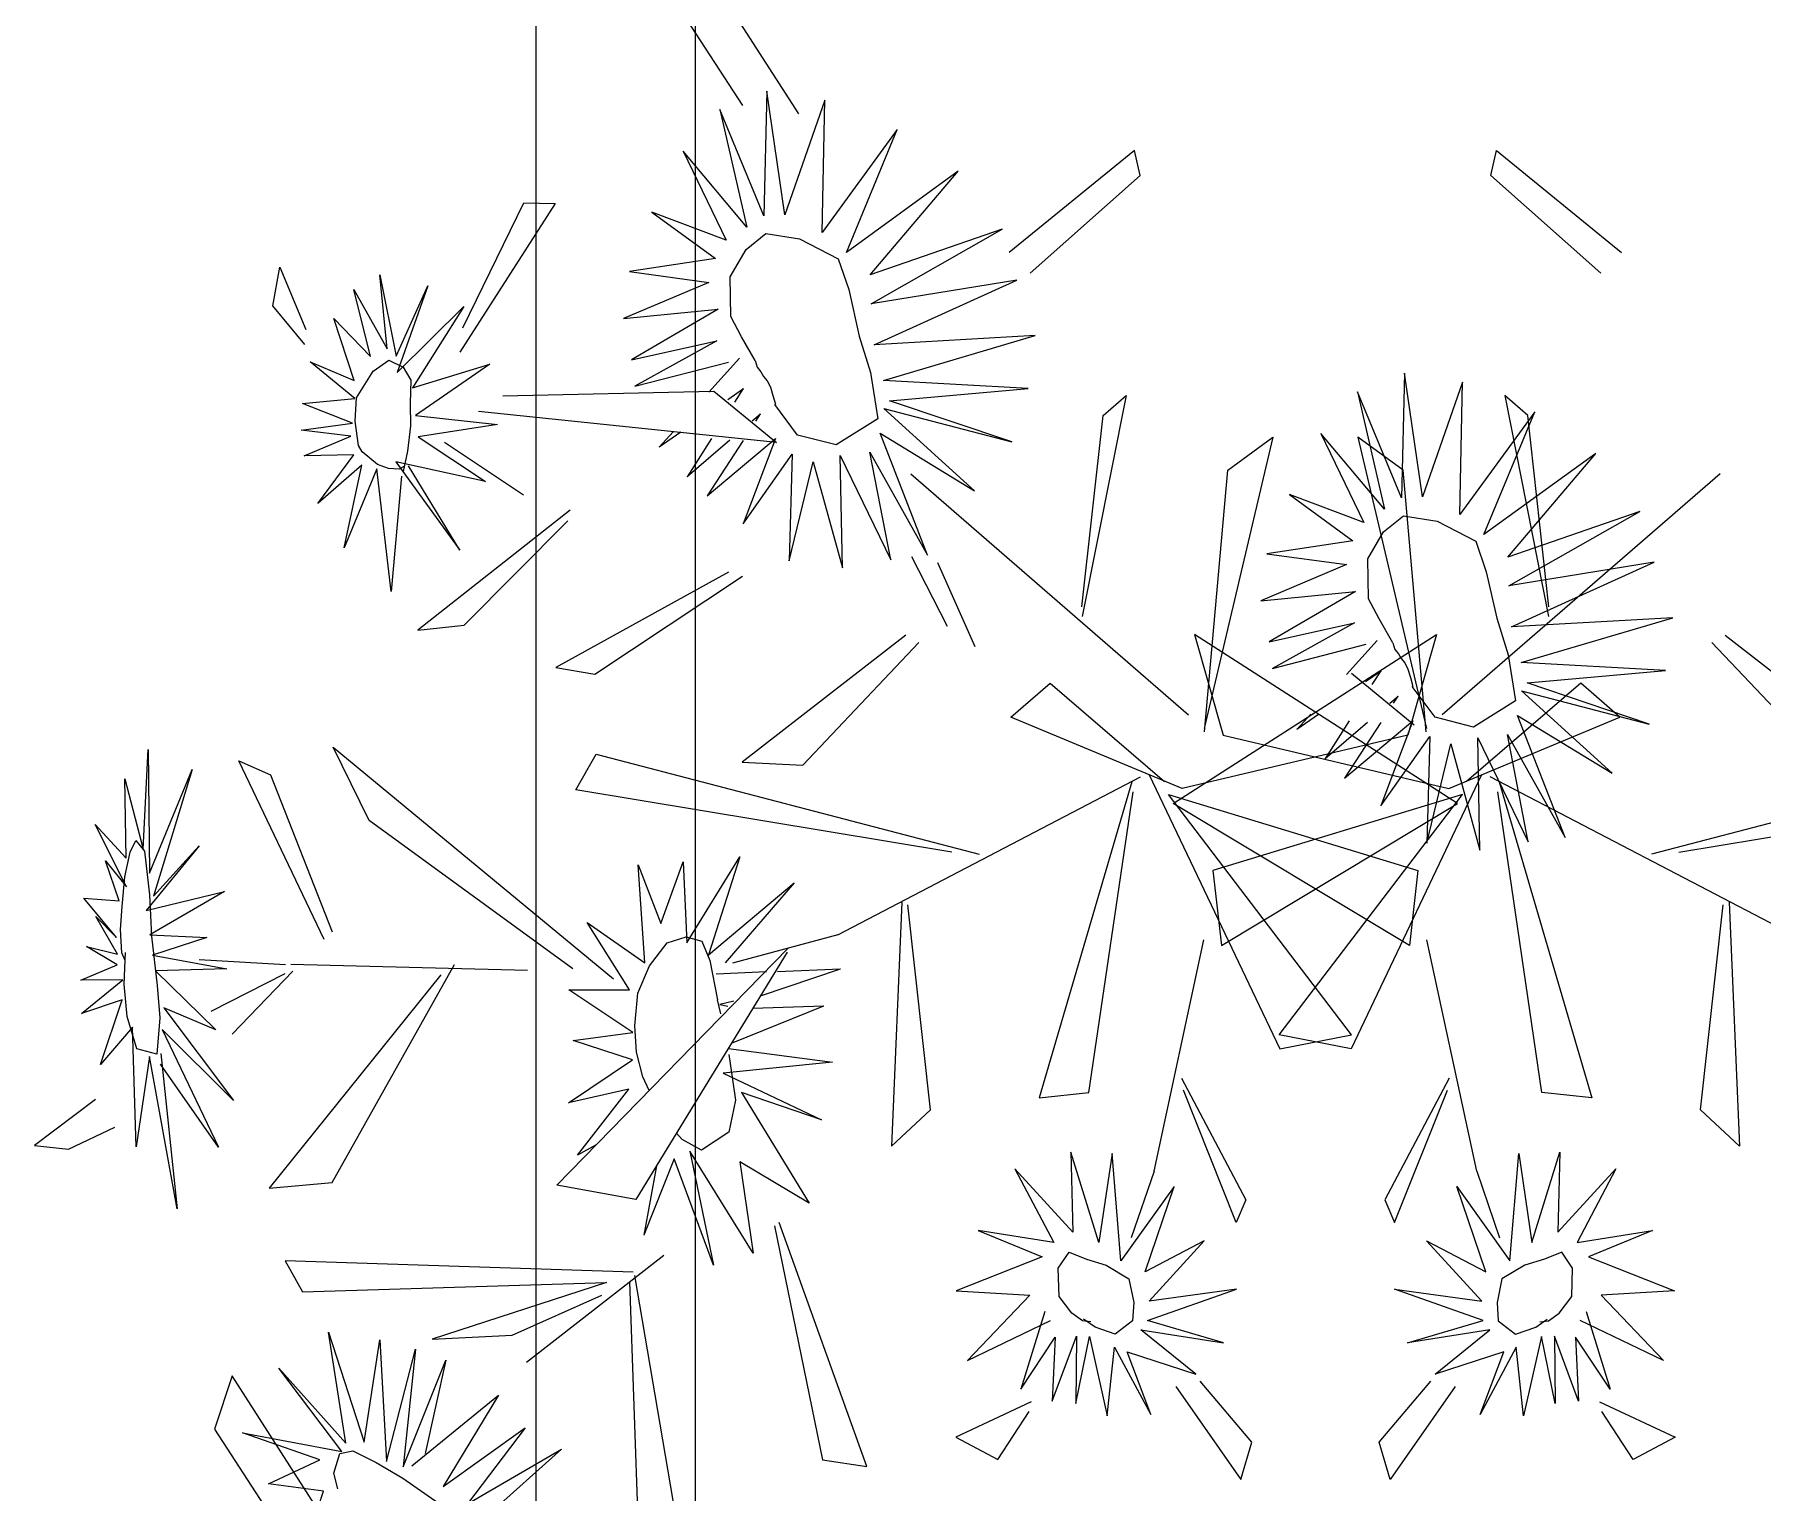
# Model space of a CAD drawing. Header units: inches. Extents: x -422522 to 22891, y -2973 to 414515.
# Drawn here: x 19909.09 to 19939.16, y 4474.74 to 4500.09 of the extents above; entities that cross this region are included whole.
import ezdxf

# ---------------------------------------------------------------- set-up
doc = ezdxf.new("R2010")
doc.units = ezdxf.units.IN
doc.header["$MEASUREMENT"] = 0
doc.layers.add('ARREDAMENTO', color=8, linetype='Continuous', lineweight=13)

msp = doc.modelspace()

# ---------------------------------------------------------------- linework, layer by layer
at = {"layer": 'ARREDAMENTO', "linetype": 'Continuous'}
for p, q in [((19922.38954, 4498.71359), (19920.27741, 4502.00326)), ((19919.9706, 4501.07648), (19921.40964, 4498.86033)), ((19921.83449, 4499.11029), (19921.7841, 4496.9428)), ((19922.14693, 4496.95917), (19921.83449, 4499.11029)), ((19921.01464, 4498.78868), (19921.48641, 4496.74381)), ((19921.7841, 4496.9428), (19921.01464, 4498.78868)), ((19922.84423, 4498.95408), (19922.14693, 4496.95917)), ((19922.79707, 4496.65196), (19922.84423, 4498.95408)), ((19924.10013, 4498.44173), (19922.79707, 4496.65196)), ((19923.21733, 4496.30344), (19924.10013, 4498.44173)), ((19920.37902, 4498.06508), (19921.12538, 4496.51643)), ((19921.48641, 4496.74381), (19920.37902, 4498.06508)), ((19928.22841, 4498.07596), (19926.05039, 4496.30037)), ((19928.32746, 4497.64384), (19928.22841, 4498.07596)), ((19934.42991, 4497.64384), (19934.52896, 4498.07596)), ((19934.52896, 4498.07596), (19936.70699, 4496.30037)), ((19925.16148, 4497.71489), (19923.21733, 4496.30344)), ((19923.63353, 4495.91351), (19925.16148, 4497.71489)), ((19926.41321, 4495.94154), (19928.32746, 4497.64384)), ((19936.34416, 4495.94154), (19934.42991, 4497.64384)), ((19918.14855, 4497.15328), (19916.49213, 4494.568)), ((19916.54644, 4494.99439), (19917.60879, 4497.16415)), ((19917.60879, 4497.16415), (19918.14855, 4497.15328)), ((19919.83513, 4497.00268), (19920.93897, 4496.19706)), ((19921.12538, 4496.51643), (19919.83513, 4497.00268)), ((19925.93142, 4496.7075), (19923.63353, 4495.91351)), ((19923.65072, 4495.41069), (19925.93142, 4496.7075)), ((19913.23978, 4495.37696), (19913.36238, 4496.04903)), ((19913.36238, 4496.04903), (19913.8107, 4494.96391)), ((19920.93897, 4496.19706), (19919.4419, 4495.96947)), ((19915.10193, 4495.91488), (19915.38417, 4494.49782)), ((19915.22897, 4494.62446), (19915.10193, 4495.91488)), ((19915.38417, 4494.49782), (19915.93501, 4495.72376)), ((19915.93501, 4495.72376), (19915.40052, 4494.21741)), ((19920.82542, 4495.78366), (19919.33785, 4495.15233)), ((19919.4419, 4495.96947), (19920.82542, 4495.78366)), ((19926.18203, 4495.82392), (19923.65072, 4495.41069)), ((19923.69868, 4494.69898), (19926.18203, 4495.82392)), ((19914.64818, 4495.65861), (19915.22897, 4494.62446)), ((19914.93769, 4494.49355), (19914.64818, 4495.65861)), ((19913.79436, 4494.70468), (19913.23978, 4495.37696)), ((19914.65243, 4494.07699), (19914.29968, 4495.15484)), ((19914.29968, 4495.15484), (19914.93769, 4494.49355)), ((19915.40052, 4494.21741), (19916.56033, 4495.36481)), ((19916.56033, 4495.36481), (19915.66903, 4493.94781)), ((19919.33785, 4495.15233), (19920.98551, 4495.31532)), ((19920.98551, 4495.31532), (19919.48078, 4494.43634)), ((19926.50456, 4494.85805), (19923.69868, 4494.69898)), ((19923.86327, 4494.07851), (19926.50456, 4494.85805)), ((19919.48078, 4494.43634), (19920.96243, 4494.76815)), ((19920.96243, 4494.76815), (19919.53822, 4493.97761)), ((19913.88999, 4494.39929), (19914.65243, 4494.07699)), ((19914.66579, 4493.76598), (19913.88999, 4494.39929)), ((19914.69723, 4493.77713), (19914.98451, 4494.23716)), ((19914.98451, 4494.23716), (19915.25471, 4494.43148)), ((19915.25471, 4494.43148), (19915.50653, 4494.30794)), ((19915.50653, 4494.30794), (19915.6426, 4494.08013)), ((19915.66903, 4493.94781), (19917.01508, 4494.35996)), ((19917.01508, 4494.35996), (19915.72254, 4493.46656)), ((19919.53822, 4493.97761), (19921.16603, 4494.39702)), ((19920.82421, 4493.87175), (19921.35742, 4494.46461)), ((19932.92802, 4494.20245), (19932.87764, 4492.03497)), ((19933.24047, 4492.05134), (19932.92802, 4494.20245)), ((19915.6426, 4494.08013), (19915.63086, 4493.6762)), ((19917.24263, 4493.81123), (19920.91399, 4493.89081)), ((19920.91399, 4493.89081), (19922.00287, 4492.99613)), ((19921.15608, 4493.74708), (19921.4275, 4493.9365)), ((19921.27432, 4493.69661), (19921.4275, 4493.9365)), ((19926.37919, 4493.9395), (19923.86327, 4494.07851)), ((19923.97099, 4493.72337), (19926.37919, 4493.9395)), ((19933.93777, 4494.04625), (19933.24047, 4492.05134)), ((19933.89061, 4491.74413), (19933.93777, 4494.04625)), ((19913.75249, 4493.67344), (19914.66579, 4493.76598)), ((19914.62396, 4493.33371), (19913.75249, 4493.67344)), ((19914.66943, 4493.37184), (19914.69723, 4493.77713)), ((19915.63086, 4493.6762), (19915.63387, 4493.29067)), ((19926.09451, 4493.00867), (19923.97099, 4493.72337)), ((19928.08569, 4493.81391), (19927.32044, 4489.97265)), ((19927.683, 4493.46608), (19928.08569, 4493.81391)), ((19932.10818, 4493.88085), (19932.57994, 4491.83598)), ((19932.87764, 4492.03497), (19932.10818, 4493.88085)), ((19934.67169, 4493.81391), (19935.43694, 4489.97265)), ((19935.07438, 4493.46608), (19934.67169, 4493.81391)), ((19913.72907, 4493.21223), (19914.62396, 4493.33371)), ((19914.72929, 4492.94745), (19914.66943, 4493.37184)), ((19915.63387, 4493.29067), (19915.58238, 4492.84458)), ((19915.72254, 4493.46656), (19917.1451, 4493.30822)), ((19917.1451, 4493.30822), (19915.76731, 4493.0973)), ((19922.00287, 4492.99613), (19916.81963, 4493.53803)), ((19921.58052, 4493.37332), (19921.72381, 4493.4963)), ((19921.64218, 4493.3712), (19921.72381, 4493.4963)), ((19923.8723, 4493.58675), (19926.09451, 4493.00867)), ((19925.44712, 4492.15511), (19923.8723, 4493.58675)), ((19927.31458, 4490.14225), (19927.683, 4493.46608)), ((19935.19367, 4493.5339), (19933.89061, 4491.74413)), ((19934.31086, 4491.39561), (19935.19367, 4493.5339)), ((19935.4428, 4490.14225), (19935.07438, 4493.46608)), ((19914.59819, 4493.11064), (19913.72907, 4493.21223)), ((19913.78523, 4492.76586), (19914.59819, 4493.11064)), ((19915.76731, 4493.0973), (19916.93636, 4492.32122)), ((19917.60266, 4492.08014), (19916.22788, 4492.99954)), ((19920.20405, 4493.18218), (19919.96298, 4492.91406)), ((19920.33763, 4493.17568), (19919.96298, 4492.91406)), ((19920.87198, 4493.06623), (19920.44701, 4492.40047)), ((19921.18878, 4493.03714), (19920.44701, 4492.40047)), ((19920.7931, 4492.06967), (19921.98302, 4493.06491)), ((19921.42168, 4493.03318), (19920.7931, 4492.06967)), ((19921.98302, 4493.06491), (19921.4206, 4491.58479)), ((19923.80353, 4493.1592), (19925.44712, 4492.15511)), ((19924.63092, 4491.03638), (19923.80353, 4493.1592)), ((19930.63953, 4493.09146), (19929.44532, 4488.02085)), ((19929.85413, 4492.5146), (19930.63953, 4493.09146)), ((19931.47256, 4493.15725), (19932.21892, 4491.6086)), ((19932.57994, 4491.83598), (19931.47256, 4493.15725)), ((19932.11785, 4493.09146), (19933.31205, 4488.02085)), ((19932.90325, 4492.5146), (19932.11785, 4493.09146)), ((19914.6507, 4492.78098), (19913.78523, 4492.76586)), ((19914.02197, 4491.93476), (19914.6507, 4492.78098)), ((19914.79182, 4492.83532), (19914.72929, 4492.94745)), ((19915.06199, 4492.61355), (19914.79182, 4492.83532)), ((19915.58238, 4492.84458), (19915.50746, 4492.49209)), ((19921.4206, 4491.58479), (19922.27343, 4492.79431)), ((19922.27343, 4492.79431), (19922.22089, 4490.93742)), ((19923.11266, 4492.77142), (19923.98894, 4490.95726)), ((19923.14786, 4490.8158), (19923.11266, 4492.77142)), ((19923.62527, 4492.82877), (19924.63092, 4491.03638)), ((19923.98894, 4490.95726), (19923.62527, 4492.82877)), ((19936.25502, 4492.80705), (19934.31086, 4491.39561)), ((19934.72707, 4491.00568), (19936.25502, 4492.80705)), ((19914.78847, 4492.601), (19914.02197, 4491.93476)), ((19914.47972, 4491.1685), (19914.78847, 4492.601)), ((19915.04627, 4492.53862), (19914.47972, 4491.1685)), ((19915.29765, 4490.4085), (19915.04627, 4492.53862)), ((19915.25029, 4492.54577), (19915.06199, 4492.61355)), ((19915.43957, 4492.53445), (19915.25029, 4492.54577)), ((19915.476, 4492.41158), (19915.29765, 4490.4085)), ((19915.38103, 4492.66427), (19916.49087, 4491.12515)), ((19916.93636, 4492.32122), (19915.38103, 4492.66427)), ((19915.53255, 4492.58505), (19915.43957, 4492.53445)), ((19916.49087, 4491.12515), (19915.6021, 4492.59044)), ((19922.22089, 4490.93742), (19922.64031, 4492.66445)), ((19922.64031, 4492.66445), (19923.14786, 4490.8158)), ((19924.33917, 4492.45028), (19929.17164, 4488.26344)), ((19929.44984, 4487.96257), (19929.85413, 4492.5146)), ((19933.30753, 4487.96257), (19932.90325, 4492.5146)), ((19938.41821, 4492.45028), (19933.58573, 4488.26344)), ((19930.92867, 4492.09485), (19932.03251, 4491.28923)), ((19932.21892, 4491.6086), (19930.92867, 4492.09485)), ((19918.4093, 4491.82022), (19915.76032, 4489.73259)), ((19937.02496, 4491.79967), (19934.72707, 4491.00568)), ((19934.74426, 4490.50286), (19937.02496, 4491.79967)), ((19916.56923, 4489.81881), (19918.37265, 4491.63563)), ((19932.03251, 4491.28923), (19930.53544, 4491.06164)), ((19924.9747, 4489.79653), (19924.35627, 4491.00923)), ((19925.461, 4489.44144), (19924.80865, 4490.90362)), ((19930.53544, 4491.06164), (19931.91896, 4490.87583)), ((19937.27557, 4490.91609), (19934.74426, 4490.50286)), ((19934.79221, 4489.79115), (19937.27557, 4490.91609)), ((19921.16539, 4490.74408), (19918.16263, 4489.08634)), ((19918.84171, 4488.96904), (19921.411, 4490.67522)), ((19931.91896, 4490.87583), (19930.43139, 4490.2445)), ((19930.43139, 4490.2445), (19932.07905, 4490.40748)), ((19932.07905, 4490.40748), (19930.57432, 4489.52851)), ((19915.76032, 4489.73259), (19916.56923, 4489.81881)), ((19930.57432, 4489.52851), (19932.05597, 4489.86032)), ((19932.05597, 4489.86032), (19930.63176, 4489.06978)), ((19937.5981, 4489.95022), (19934.79221, 4489.79115)), ((19934.95681, 4489.17068), (19937.5981, 4489.95022)), ((19924.25079, 4489.64661), (19921.40728, 4487.43828)), ((19922.46, 4487.38513), (19924.47927, 4489.51775)), ((19928.90555, 4486.71831), (19933.48371, 4489.65924)), ((19929.27367, 4489.65924), (19929.77142, 4487.90855)), ((19933.85183, 4486.71831), (19929.27367, 4489.65924)), ((19930.63176, 4489.06978), (19932.25957, 4489.48919)), ((19931.91774, 4488.96392), (19932.45096, 4489.55678)), ((19933.48371, 4489.65924), (19932.98595, 4487.90855)), ((19940.29738, 4487.38513), (19938.27811, 4489.51775)), ((19938.50659, 4489.64661), (19941.3501, 4487.43828)), ((19918.16263, 4489.08634), (19918.84171, 4488.96904)), ((19937.47273, 4489.03167), (19934.95681, 4489.17068)), ((19926.0798, 4488.22296), (19926.76255, 4488.80948)), ((19926.76255, 4488.80948), (19928.75219, 4487.09931)), ((19932.00752, 4488.98298), (19933.09641, 4488.0883)), ((19932.24962, 4488.83925), (19932.52104, 4489.02867)), ((19932.36786, 4488.78878), (19932.52104, 4489.02867)), ((19935.99483, 4488.80948), (19934.00519, 4487.09931)), ((19935.06453, 4488.81554), (19937.47273, 4489.03167)), ((19937.18805, 4488.10084), (19935.06453, 4488.81554)), ((19936.67758, 4488.22296), (19935.99483, 4488.80948)), ((19932.67405, 4488.46549), (19932.81735, 4488.58847)), ((19932.73571, 4488.46337), (19932.81735, 4488.58847)), ((19934.96584, 4488.67892), (19937.18805, 4488.10084)), ((19936.54065, 4487.24728), (19934.96584, 4488.67892)), ((19929.05987, 4486.98244), (19926.0798, 4488.22296)), ((19931.29759, 4488.27435), (19931.05651, 4488.00623)), ((19931.43117, 4488.26785), (19931.05651, 4488.00623)), ((19933.69751, 4486.98244), (19936.67758, 4488.22296)), ((19934.89706, 4488.25137), (19936.54065, 4487.24728)), ((19935.72446, 4486.12855), (19934.89706, 4488.25137)), ((19932.98595, 4487.90855), (19929.05987, 4486.98244)), ((19929.77142, 4487.90855), (19933.69751, 4486.98244)), ((19931.96551, 4488.1584), (19931.54055, 4487.49264)), ((19932.28231, 4488.1293), (19931.54055, 4487.49264)), ((19931.88664, 4487.16184), (19933.07656, 4488.15708)), ((19932.51522, 4488.12535), (19931.88664, 4487.16184)), ((19933.07656, 4488.15708), (19932.51414, 4486.67696)), ((19932.51414, 4486.67696), (19933.36697, 4487.88648)), ((19933.36697, 4487.88648), (19933.31443, 4486.02959)), ((19934.71881, 4487.92094), (19935.72446, 4486.12855)), ((19935.08247, 4486.04943), (19934.71881, 4487.92094)), ((19910.98421, 4485.92187), (19911.07021, 4487.65777)), ((19911.07021, 4487.65777), (19911.09154, 4485.5098)), ((19914.28857, 4487.69806), (19919.1643, 4483.67111)), ((19914.914, 4486.42069), (19914.28857, 4487.69806)), ((19933.31443, 4486.02959), (19933.73385, 4487.75662)), ((19933.73385, 4487.75662), (19934.2414, 4485.90797)), ((19934.2062, 4487.86359), (19935.08247, 4486.04943)), ((19934.2414, 4485.90797), (19934.2062, 4487.86359)), ((19911.09154, 4485.5098), (19911.83469, 4487.30974)), ((19911.83469, 4487.30974), (19911.16036, 4485.10768)), ((19912.64487, 4487.46219), (19913.19546, 4487.21762)), ((19914.13136, 4484.35263), (19912.64487, 4487.46219)), ((19918.50996, 4486.95556), (19918.86245, 4487.57517)), ((19918.86245, 4487.57517), (19925.52958, 4485.83495)), ((19921.40728, 4487.43828), (19922.46, 4487.38513)), ((19943.89493, 4487.57517), (19937.2278, 4485.83495)), ((19910.6632, 4487.14518), (19910.98421, 4485.92187)), ((19910.68923, 4485.76894), (19910.6632, 4487.14518)), ((19913.19546, 4487.21762), (19914.27387, 4484.48684)), ((19923.06747, 4484.43607), (19928.33781, 4487.18439)), ((19928.18439, 4487.09627), (19926.57173, 4481.60035)), ((19928.48796, 4487.21951), (19930.75842, 4482.45287)), ((19934.26941, 4487.21951), (19931.99896, 4482.45287)), ((19939.6899, 4484.43607), (19934.41956, 4487.18439)), ((19934.57298, 4487.09627), (19936.18565, 4481.60035)), ((19925.05319, 4485.87421), (19918.50996, 4486.95556)), ((19927.43856, 4481.69106), (19928.20525, 4486.92199)), ((19932.00663, 4482.69621), (19928.82053, 4486.87596)), ((19928.82053, 4486.87596), (19933.16136, 4485.55328)), ((19933.01516, 4484.24614), (19928.90555, 4486.71831)), ((19933.93685, 4486.87596), (19929.59601, 4485.55328)), ((19929.74222, 4484.24614), (19933.85183, 4486.71831)), ((19930.75075, 4482.69621), (19933.93685, 4486.87596)), ((19935.31882, 4481.69106), (19934.55213, 4486.92199)), ((19937.70419, 4485.87421), (19944.24742, 4486.95556)), ((19918.45568, 4483.84164), (19914.914, 4486.42069)), ((19910.14848, 4486.35547), (19910.68923, 4485.76894)), ((19910.6956, 4485.271), (19910.14848, 4486.35547)), ((19911.95899, 4485.98451), (19911.03432, 4484.85954)), ((19911.16036, 4485.10768), (19911.95899, 4485.98451)), ((19920.4443, 4484.29363), (19921.36165, 4485.79069)), ((19921.36165, 4485.79069), (19920.82083, 4484.08879)), ((19910.32709, 4485.71915), (19910.6956, 4485.271)), ((19910.56377, 4485.02672), (19910.32709, 4485.71915)), ((19919.59599, 4485.65372), (19919.98754, 4484.63093)), ((19919.71226, 4483.9465), (19919.59599, 4485.65372)), ((19919.98754, 4484.63093), (19920.37779, 4485.70573)), ((19920.37779, 4485.70573), (19920.4443, 4484.29363)), ((19929.59601, 4485.55328), (19929.74222, 4484.24614)), ((19933.16136, 4485.55328), (19933.01516, 4484.24614)), ((19911.03432, 4484.85954), (19912.39738, 4485.19066)), ((19912.39738, 4485.19066), (19911.09951, 4484.43557)), ((19920.82083, 4484.08879), (19922.31169, 4485.33998)), ((19922.31169, 4485.33998), (19921.11176, 4483.94671)), ((19909.95181, 4485.07462), (19910.56377, 4485.02672)), ((19910.52164, 4484.39074), (19909.95181, 4485.07462)), ((19924.18131, 4485.00328), (19924.00108, 4480.75591)), ((19924.68021, 4481.38909), (19924.28676, 4484.95868)), ((19938.07717, 4481.38909), (19938.47062, 4484.95868)), ((19938.57606, 4485.00328), (19938.7563, 4480.75591)), ((19910.15982, 4484.75271), (19910.52164, 4484.39074)), ((19910.539, 4484.09734), (19910.15982, 4484.75271)), ((19918.70506, 4484.64847), (19919.71226, 4483.9465)), ((19919.44171, 4483.4791), (19918.70506, 4484.64847)), ((19911.09951, 4484.43557), (19912.08802, 4484.39087)), ((19912.08802, 4484.39087), (19911.14328, 4484.07925)), ((19919.79148, 4483.89627), (19920.09985, 4484.29292)), ((19920.09985, 4484.29292), (19920.43057, 4484.40097)), ((19920.43057, 4484.40097), (19920.70016, 4484.32651)), ((19920.70016, 4484.32651), (19920.84488, 4483.9867)), ((19923.06747, 4484.43607), (19921.23422, 4483.94205)), ((19928.57133, 4480.32478), (19929.43883, 4484.34983)), ((19934.18605, 4480.32478), (19933.31855, 4484.34983)), ((19909.99558, 4484.23286), (19910.539, 4484.09734)), ((19910.53163, 4483.91474), (19909.99558, 4484.23286)), ((19911.14328, 4484.07925), (19912.4371, 4483.84588)), ((19913.45903, 4483.91354), (19911.95927, 4484.00238)), ((19918.1777, 4480.07975), (19922.19944, 4484.19816)), ((19922.19015, 4484.13134), (19919.5538, 4479.83268)), ((19920.84488, 4483.9867), (19920.97327, 4483.30317)), ((19909.89589, 4483.64444), (19910.53163, 4483.91474)), ((19912.4371, 4483.84588), (19911.19644, 4483.81033)), ((19911.19644, 4483.81033), (19912.24511, 4482.78215)), ((19913.44951, 4483.75449), (19912.16012, 4483.10329)), ((19912.53336, 4482.70422), (19913.58433, 4483.80011)), ((19916.15996, 4483.7361), (19913.17792, 4480.02778)), ((19913.5527, 4483.92666), (19917.66831, 4483.81786)), ((19914.27005, 4480.12419), (19916.40064, 4483.9189)), ((19919.59149, 4483.42136), (19919.79148, 4483.89627)), ((19921.82762, 4483.78871), (19920.95459, 4483.75252)), ((19921.72509, 4483.3731), (19923.11689, 4483.84219)), ((19922.01827, 4483.79665), (19923.11689, 4483.84219)), ((19910.62723, 4483.65346), (19909.89589, 4483.64444)), ((19909.90861, 4483.06461), (19910.62723, 4483.65346)), ((19918.38696, 4483.47527), (19919.44171, 4483.4791)), ((19919.50486, 4482.73422), (19918.38696, 4483.47527)), ((19919.53894, 4482.84953), (19919.59149, 4483.42136)), ((19910.61656, 4483.30591), (19909.90861, 4483.06461)), ((19910.24094, 4482.18027), (19910.61656, 4483.30591)), ((19911.34352, 4483.16293), (19912.55571, 4481.55368)), ((19912.24511, 4482.78215), (19911.34352, 4483.16293)), ((19921.0343, 4483.05816), (19920.97327, 4483.30317)), ((19921.26145, 4483.28278), (19921.01826, 4483.22028)), ((19921.01826, 4483.22028), (19921.15764, 4483.19254)), ((19921.22031, 4482.55001), (19922.82756, 4483.20006)), ((19921.59303, 4483.1578), (19922.82756, 4483.20006)), ((19910.79879, 4482.83033), (19910.24094, 4482.18027)), ((19910.85818, 4480.74588), (19910.79879, 4482.83033)), ((19911.31346, 4482.78787), (19912.29583, 4480.74042)), ((19912.55571, 4481.55368), (19911.31346, 4482.78787)), ((19919.56908, 4482.39248), (19919.53894, 4482.84953)), ((19918.46584, 4482.59724), (19919.50486, 4482.73422)), ((19919.49848, 4482.2613), (19918.46584, 4482.59724)), ((19931.99896, 4482.45287), (19930.75075, 4482.69621)), ((19930.75842, 4482.45287), (19932.00663, 4482.69621)), ((19911.09135, 4482.31991), (19910.85818, 4480.74588)), ((19911.57175, 4479.66574), (19911.09135, 4482.31991)), ((19912.29583, 4480.74042), (19911.28495, 4482.18327)), ((19911.29199, 4482.37016), (19911.57175, 4479.66574)), ((19918.38318, 4481.5117), (19919.49848, 4482.2613)), ((19919.67771, 4481.96316), (19919.56908, 4482.39248)), ((19922.97368, 4482.21885), (19921.0722, 4482.02795)), ((19921.1646, 4482.45919), (19922.97368, 4482.21885)), ((19921.17092, 4482.35176), (19921.19364, 4482.19775)), ((19921.19364, 4482.19775), (19921.2862, 4481.55923)), ((19919.78579, 4481.72649), (19919.67771, 4481.96316)), ((19921.0722, 4482.02795), (19922.78773, 4481.21627)), ((19929.05053, 4481.93926), (19930.16833, 4479.82716)), ((19933.70684, 4481.93926), (19932.58905, 4479.82716)), ((19910.15269, 4481.5697), (19909.09309, 4480.7722)), ((19919.43056, 4481.74893), (19918.38318, 4481.5117)), ((19918.53995, 4480.60072), (19919.43056, 4481.74893)), ((19921.39423, 4481.6933), (19922.5716, 4479.76926)), ((19922.78773, 4481.21627), (19921.39423, 4481.6933)), ((19926.57173, 4481.60035), (19927.43856, 4481.69106)), ((19930.00231, 4479.43316), (19929.08132, 4481.7305)), ((19932.75507, 4479.43316), (19933.67605, 4481.7305)), ((19936.18565, 4481.60035), (19935.31882, 4481.69106)), ((19921.2862, 4481.55923), (19921.17348, 4480.99999)), ((19924.00108, 4480.75591), (19924.68021, 4481.38909)), ((19938.7563, 4480.75591), (19938.07717, 4481.38909)), ((19909.68079, 4480.70633), (19910.48836, 4481.09146)), ((19920.25963, 4480.98354), (19920.35984, 4480.87187)), ((19921.17348, 4480.99999), (19920.69692, 4480.68998)), ((19909.09309, 4480.7722), (19909.68079, 4480.70633)), ((19918.86431, 4480.78287), (19918.53995, 4480.60072)), ((19920.69692, 4480.68998), (19920.35984, 4480.87187)), ((19920.49394, 4480.66991), (19920.90583, 4478.69093)), ((19921.59506, 4478.89606), (19920.49394, 4480.66991)), ((19920.22407, 4480.54062), (19919.69195, 4479.21214)), ((19919.91357, 4480.41931), (19919.69195, 4479.21214)), ((19920.90583, 4478.69093), (19920.22407, 4480.54062)), ((19921.36408, 4480.48606), (19921.59506, 4478.89606)), ((19922.5716, 4479.76926), (19921.36408, 4480.48606)), ((19926.15045, 4480.36563), (19926.82542, 4479.08122)), ((19927.16063, 4479.2655), (19926.15045, 4480.36563)), ((19927.12591, 4480.65244), (19927.16063, 4479.2655)), ((19927.61172, 4479.0835), (19927.12591, 4480.65244)), ((19927.84117, 4480.63171), (19927.61172, 4479.0835)), ((19927.99351, 4478.76139), (19927.84117, 4480.63171)), ((19934.76386, 4478.76139), (19934.91621, 4480.63171)), ((19934.91621, 4480.63171), (19935.14566, 4479.0835)), ((19935.14566, 4479.0835), (19935.63147, 4480.65244)), ((19935.63147, 4480.65244), (19935.59675, 4479.2655)), ((19935.59675, 4479.2655), (19936.60693, 4480.36563)), ((19936.60693, 4480.36563), (19935.93196, 4479.08122)), ((19913.17792, 4480.02778), (19914.27005, 4480.12419)), ((19919.5538, 4479.83268), (19918.1777, 4480.07975)), ((19928.57133, 4480.32478), (19928.17364, 4479.16234)), ((19934.18605, 4480.32478), (19934.58374, 4479.16234)), ((19928.9197, 4480.05867), (19927.99351, 4478.76139)), ((19928.41608, 4478.57133), (19928.9197, 4480.05867)), ((19930.16833, 4479.82716), (19930.00231, 4479.43316)), ((19932.58905, 4479.82716), (19932.75507, 4479.43316)), ((19933.83768, 4480.05867), (19934.76386, 4478.76139)), ((19934.3413, 4478.57133), (19933.83768, 4480.05867)), ((19921.96739, 4479.37272), (19922.80011, 4475.30366)), ((19923.57372, 4475.18777), (19922.05022, 4479.43194)), ((19925.51297, 4479.29012), (19926.62637, 4478.83124)), ((19926.82542, 4479.08122), (19925.51297, 4479.29012)), ((19935.93196, 4479.08122), (19937.2444, 4479.29012)), ((19937.2444, 4479.29012), (19936.13101, 4478.83124)), ((19917.65077, 4477.00329), (19920.04055, 4478.8656)), ((19929.44449, 4479.1143), (19928.41608, 4478.57133)), ((19928.48484, 4478.06073), (19929.44449, 4479.1143)), ((19933.31289, 4479.1143), (19934.3413, 4478.57133)), ((19934.27254, 4478.06073), (19933.31289, 4479.1143)), ((19913.45066, 4478.76483), (19913.75466, 4478.22554)), ((19919.51028, 4478.5665), (19913.45066, 4478.76483)), ((19926.62637, 4478.83124), (19925.12838, 4478.24007)), ((19936.13101, 4478.83124), (19937.629, 4478.24007)), ((19913.75466, 4478.22554), (19919.04336, 4478.38954)), ((19919.04336, 4478.38954), (19916.01037, 4477.40379)), ((19919.65113, 4472.62022), (19919.45055, 4478.39766)), ((19919.52931, 4478.50938), (19920.50305, 4472.80946)), ((19928.45991, 4477.72454), (19930.00496, 4478.27242)), ((19930.00496, 4478.27242), (19928.48484, 4478.06073)), ((19932.75241, 4478.27242), (19934.27254, 4478.06073)), ((19934.29747, 4477.72454), (19932.75241, 4478.27242)), ((19917.40336, 4477.47076), (19918.96601, 4478.16662)), ((19925.12838, 4478.24007), (19926.40822, 4478.1693)), ((19926.40822, 4478.1693), (19925.32421, 4477.02984)), ((19937.629, 4478.24007), (19936.34916, 4478.1693)), ((19936.34916, 4478.1693), (19937.43317, 4477.02984)), ((19925.32421, 4477.02984), (19926.77015, 4477.72835)), ((19926.67067, 4477.88476), (19926.25118, 4476.53295)), ((19929.77871, 4477.34019), (19928.45991, 4477.72454)), ((19932.97867, 4477.34019), (19934.29747, 4477.72454)), ((19937.43317, 4477.02984), (19935.98722, 4477.72835)), ((19936.0867, 4477.88476), (19936.5062, 4476.53295)), ((19914.20884, 4477.52132), (19914.83073, 4475.61056)), ((19914.50936, 4475.58994), (19914.20884, 4477.52132)), ((19914.83073, 4475.61056), (19915.10175, 4477.39121)), ((19915.10175, 4477.39121), (19915.21733, 4475.27645)), ((19916.01037, 4477.40379), (19917.40336, 4477.47076)), ((19926.25118, 4476.53295), (19926.8511, 4477.43557)), ((19926.79902, 4476.32333), (19927.22122, 4477.45251)), ((19926.8511, 4477.43557), (19926.79902, 4476.32333)), ((19927.22122, 4477.45251), (19927.20982, 4476.28483)), ((19927.20982, 4476.28483), (19927.44742, 4477.4467)), ((19927.44742, 4477.4467), (19927.75815, 4476.0694)), ((19928.34139, 4477.56287), (19929.77871, 4477.34019)), ((19929.29682, 4476.79268), (19928.34139, 4477.56287)), ((19934.41599, 4477.56287), (19932.97867, 4477.34019)), ((19933.46056, 4476.79268), (19934.41599, 4477.56287)), ((19935.30996, 4477.4467), (19934.99922, 4476.0694)), ((19935.54755, 4476.28483), (19935.30996, 4477.4467)), ((19935.53615, 4477.45251), (19935.54755, 4476.28483)), ((19935.95836, 4476.32333), (19935.53615, 4477.45251)), ((19935.90628, 4477.43557), (19935.95836, 4476.32333)), ((19936.5062, 4476.53295), (19935.90628, 4477.43557)), ((19915.21733, 4475.27645), (19915.72272, 4477.22703)), ((19915.72272, 4477.22703), (19915.50458, 4475.18174)), ((19927.75815, 4476.0694), (19927.88396, 4477.26357)), ((19927.88396, 4477.26357), (19928.51366, 4476.09284)), ((19928.10161, 4477.18077), (19929.29682, 4476.79268)), ((19928.51366, 4476.09284), (19928.10161, 4477.18077)), ((19934.65576, 4477.18077), (19933.46056, 4476.79268)), ((19934.87342, 4477.26357), (19934.24372, 4476.09284)), ((19934.24372, 4476.09284), (19934.65576, 4477.18077)), ((19934.99922, 4476.0694), (19934.87342, 4477.26357)), ((19912.53037, 4476.76415), (19912.22356, 4475.83737)), ((19914.6425, 4473.47447), (19912.53037, 4476.76415)), ((19913.34201, 4476.89927), (19914.50936, 4475.58994)), ((19914.43951, 4475.45016), (19913.34201, 4476.89927)), ((19915.50458, 4475.18174), (19916.24905, 4477.0338)), ((19916.24905, 4477.0338), (19915.89049, 4475.41105)), ((19928.9494, 4476.57813), (19930.07988, 4474.95959)), ((19930.26992, 4475.60754), (19929.3719, 4476.66954)), ((19932.48746, 4475.60754), (19933.38548, 4476.66954)), ((19933.80798, 4476.57813), (19932.6775, 4474.95959)), ((19915.65941, 4475.19807), (19917.16798, 4476.42898)), ((19917.16798, 4476.42898), (19916.20381, 4474.84156)), ((19926.43577, 4476.31277), (19925.12194, 4475.69488)), ((19936.3216, 4476.31277), (19937.63544, 4475.69488)), ((19916.20381, 4474.84156), (19917.62676, 4475.85778)), ((19917.62676, 4475.85778), (19916.62583, 4474.53624)), ((19925.85121, 4475.30581), (19926.39776, 4476.1457)), ((19936.90617, 4475.30581), (19936.35962, 4476.1457)), ((19912.22356, 4475.83737), (19913.6626, 4473.62122)), ((19912.71364, 4475.7714), (19914.43951, 4475.45016)), ((19914.05791, 4475.30357), (19912.71364, 4475.7714)), ((19925.12194, 4475.69488), (19925.85121, 4475.30581)), ((19930.07988, 4474.95959), (19930.26992, 4475.60754)), ((19932.6775, 4474.95959), (19932.48746, 4475.60754)), ((19937.63544, 4475.69488), (19936.90617, 4475.30581)), ((19913.16434, 4474.88753), (19914.05791, 4475.30357)), ((19914.30204, 4475.07116), (19914.40471, 4475.41278)), ((19914.40471, 4475.41278), (19914.63245, 4475.46081)), ((19914.63245, 4475.46081), (19915.03572, 4475.25804)), ((19915.03572, 4475.25804), (19915.50355, 4474.98661)), ((19916.62583, 4474.53624), (19918.26348, 4475.49113)), ((19918.26348, 4475.49113), (19916.97999, 4474.34269)), ((19922.80011, 4475.30366), (19923.57372, 4475.18777)), ((19914.37158, 4474.79911), (19914.30204, 4475.07116)), ((19915.50355, 4474.98661), (19916.13021, 4474.54118)), ((19914.12175, 4474.75811), (19913.16434, 4474.88753)), ((19913.91705, 4474.13545), (19914.12175, 4474.75811))]:
    msp.add_line(p, q, dxfattribs=at)
at = {"layer": 'ARREDAMENTO', "elevation": -27.27667}
for points in [[(19917.82076, 4432.92464), (19917.82076, 4571.50871), (19950.15705, 4571.50871), (19950.15705, 4432.92464)], [(19920.59244, 4435.69632), (19920.59244, 4568.73703), (19947.38536, 4568.73703), (19947.38536, 4435.69632)]]:
    msp.add_lwpolyline(points, close=True, dxfattribs=at)
at = {"layer": 'ARREDAMENTO', "linetype": 'Continuous'}
for points in [[(19921.63194, 4494.42377), (19921.39528, 4494.83843), (19921.20671, 4495.18786), (19921.19605, 4495.88048), (19921.47163, 4496.35259), (19921.81609, 4496.6307), (19922.40461, 4496.53767), (19923.07744, 4496.19112), (19923.25868, 4495.65909), (19923.43987, 4494.84969), (19923.63987, 4494.2151), (19923.76688, 4493.41017), (19923.03785, 4492.95491), (19922.3677, 4493.12827), (19921.9711, 4493.66094)], [(19921.63194, 4494.42377), (19921.66498, 4494.30773), (19921.73033, 4494.22896), (19921.77495, 4494.14867), (19921.8418, 4494.07131), (19921.89502, 4493.96329), (19921.94004, 4493.81596), (19921.98237, 4493.66326), (19921.9711, 4493.66094)], [(19932.72548, 4489.51594), (19932.48882, 4489.9306), (19932.30025, 4490.28003), (19932.28959, 4490.97265), (19932.56517, 4491.44476), (19932.90963, 4491.72287), (19933.49815, 4491.62984), (19934.17097, 4491.28329), (19934.35222, 4490.75126), (19934.5334, 4489.94185), (19934.73341, 4489.30727), (19934.86042, 4488.50234), (19934.13139, 4488.04708), (19933.46123, 4488.22044), (19933.06464, 4488.75311)], [(19932.72548, 4489.51594), (19932.75852, 4489.3999), (19932.82387, 4489.32113), (19932.86848, 4489.24084), (19932.93534, 4489.16347), (19932.98856, 4489.05546), (19933.03358, 4488.90813), (19933.07591, 4488.75543), (19933.06464, 4488.75311)], [(19910.67108, 4483.9906), (19910.61254, 4484.12035), (19910.5865, 4484.52578), (19910.61997, 4484.92708), (19910.66615, 4485.44208), (19910.75679, 4485.86955), (19910.85378, 4486.07645), (19911.00825, 4485.88906), (19911.09384, 4485.13293), (19911.12824, 4484.41183), (19911.2272, 4483.55265), (19911.27098, 4482.98826), (19911.22315, 4482.35615), (19910.87102, 4482.45449), (19910.7038, 4483.01362), (19910.64932, 4483.57719), (19910.67642, 4484.1297)], [(19927.4714, 4477.7006), (19927.32434, 4477.71859), (19927.13886, 4477.85664), (19926.91994, 4478.14456), (19926.90369, 4478.63576), (19927.09323, 4478.91432), (19927.3941, 4478.79111), (19927.73703, 4478.68875), (19928.13423, 4478.44978), (19928.21699, 4478.03996), (19928.198, 4477.7218), (19927.89576, 4477.48733), (19927.54376, 4477.61246), (19927.34381, 4477.74938)], [(19935.28598, 4477.7006), (19935.43303, 4477.71859), (19935.61851, 4477.85664), (19935.83744, 4478.14456), (19935.85369, 4478.63576), (19935.66415, 4478.91432), (19935.36328, 4478.79111), (19935.02035, 4478.68875), (19934.62315, 4478.44978), (19934.54038, 4478.03996), (19934.55938, 4477.7218), (19934.86162, 4477.48733), (19935.21361, 4477.61246), (19935.41356, 4477.74938)]]:
    msp.add_lwpolyline(points, dxfattribs=at)

doc.saveas('drawing.dxf')
